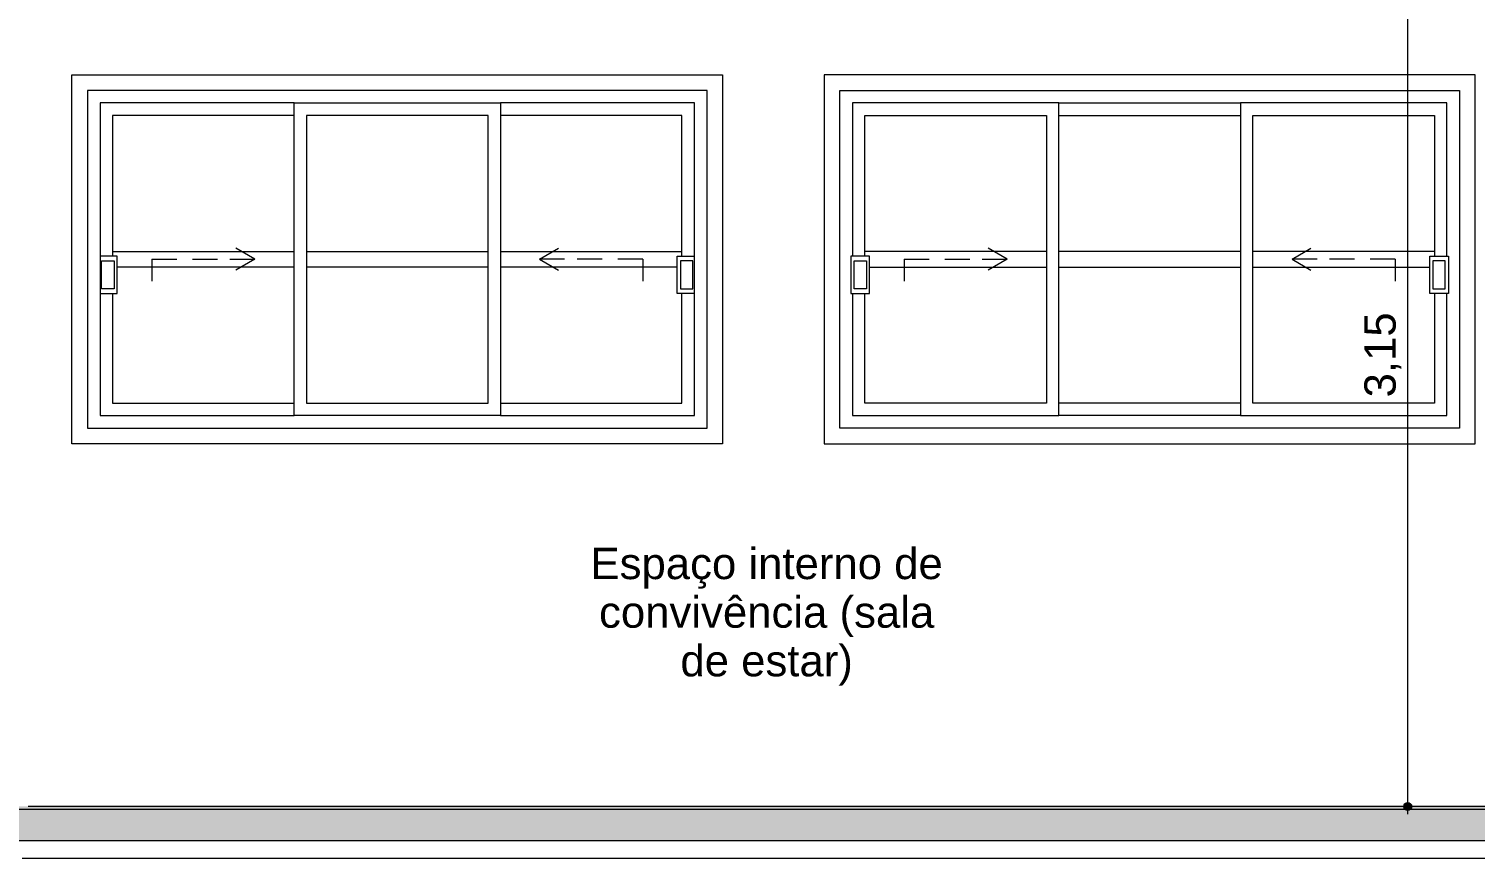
# Model space of a CAD drawing. Header units: metres. Extents: x -77 to 97, y 0 to 6.
# Drawn here: x 30.465 to 35.087, y -0.373 to 2.278 of the extents above; entities that cross this region are included whole.
import ezdxf

# ---------------------------------------------------------------- set-up
doc = ezdxf.new("R2010")
doc.units = ezdxf.units.M
doc.header["$MEASUREMENT"] = 0
for name, color, linetype, lineweight in [('0_Caneta_No__1', 7, 'Continuous', 35), ('LAJES.EST_Caneta_No__4', 7, 'Continuous', 20), ('LAJES.EST_Caneta_No__7', 7, 'Continuous', 13)]:
    doc.layers.add(name, color=color, linetype=linetype, lineweight=lineweight)
doc.layers.add('COTAS CORTE', color=7, linetype='Continuous')
for name, color, linetype, lineweight, true_color in [('COTAS CORTE_Caneta_No__25', 7, 'Continuous', 13, 0x982312), ('Janelas Archicad_Caneta_No__16', 7, 'Continuous', 0, 0xc9c9c9), ('LAJES.EST_Caneta_No__16', 7, 'Continuous', 0, 0xc9c9c9), ('LAJES.EST_Caneta_No__254', 7, 'Continuous', 0, 0xd1c9ad), ('LAJES.EST_Caneta_No__97', 7, 'Continuous', 5, 0x6b6b6b)]:
    doc.layers.add(name, color=color, linetype=linetype, lineweight=lineweight, true_color=true_color)
doc.styles.add('ESTILO_GERADO_1', font='arial.ttf')
doc.dimstyles.new('ESTILO_GERADO__10', dxfattribs={"dimtxt": 0.1, "dimasz": 0.0475, "dimexe": 0.18, "dimexo": 0.624631, "dimgap": 0, "dimtad": 1, "dimzin": 0, "dimdsep": 46, "dimtxsty": 'ESTILO_GERADO_1', "dimblk": 'ARROWHEAD_11', "dimblk1": 'ARROWHEAD_11', "dimblk2": 'ARROWHEAD_11', "dimcen": 0.09, "dimclrd": 256, "dimclre": 256, "dimclrt": 256, "dimadec": 0, "dimazin": 0, "dimtfac": 1, "dimtdec": 4, "dimtmove": 0, "dimatfit": 3, "dimfxl": 0, "dimtolj": 1, "dimtzin": 0, "dimarcsym": 0})

# ---------------------------------------------------------------- blocks, each defined once
blk = doc.blocks.new('*D113', base_point=(77.5431, -0.208))
at = {"layer": 'COTAS CORTE_Caneta_No__25', "linetype": 'Continuous', "lineweight": 13, "true_color": 0x982312}
blk.add_hatch(color=24, dxfattribs=at).paths.add_polyline_path([(34.8595, -0.208), (34.8605, -0.2128), (34.8632, -0.2168), (34.8672, -0.2195), (34.872, -0.2205), (34.8768, -0.2195), (34.8809, -0.2168), (34.8836, -0.2128), (34.8845, -0.208), (34.8836, -0.2032), (34.8809, -0.1992), (34.8768, -0.1964), (34.872, -0.1955), (34.8672, -0.1964), (34.8632, -0.1992), (34.8605, -0.2032)])
at = {"layer": 'COTAS CORTE_Caneta_No__25', "color": 24, "linetype": 'Continuous', "lineweight": 13, "true_color": 0x982312}
for p, q in [((34.8595, -0.208), (34.8252, -0.208)), ((34.872, -0.233), (34.872, -0.2205)), ((35.4967, -0.208), (34.8845, -0.208))]:
    blk.add_line(p, q, dxfattribs=at)
blk.add_circle((34.872, -0.208), 0.0125, dxfattribs=at)
blk = doc.blocks.new('ARROWHEAD_11')
at = {"color": 0, "linetype": 'Continuous', "lineweight": 0}
blk.add_line((0, 0), (-1, 0), dxfattribs=at)
at = {"color": 0, "linetype": 'Continuous', "lineweight": 0, "const_width": 0.25, "flags": 128}
blk.add_lwpolyline([(-0.125, 0, 1), (0.125, 0, 1)], format="xyb", close=True, dxfattribs=at)
blk = doc.blocks.new('*D114', base_point=(77.5431, -0.208))
at = {"layer": 'COTAS CORTE_Caneta_No__25', "linetype": 'Continuous', "lineweight": 13, "true_color": 0x982312}
for points in [[(34.8595, 2.952), (34.8605, 2.9472), (34.8632, 2.9432), (34.8672, 2.9405), (34.872, 2.9395), (34.8768, 2.9405), (34.8809, 2.9432), (34.8836, 2.9472), (34.8845, 2.952), (34.8836, 2.9568), (34.8809, 2.9608), (34.8768, 2.9636), (34.872, 2.9645), (34.8672, 2.9636), (34.8632, 2.9608), (34.8605, 2.9568)], [(34.8595, 2.942), (34.8605, 2.9372), (34.8632, 2.9332), (34.8672, 2.9305), (34.872, 2.9295), (34.8768, 2.9305), (34.8809, 2.9332), (34.8836, 2.9372), (34.8845, 2.942), (34.8836, 2.9468), (34.8809, 2.9508), (34.8768, 2.9536), (34.872, 2.9545), (34.8672, 2.9536), (34.8632, 2.9508), (34.8605, 2.9468)], [(34.8595, -0.208), (34.8605, -0.2128), (34.8632, -0.2168), (34.8672, -0.2195), (34.872, -0.2205), (34.8768, -0.2195), (34.8809, -0.2168), (34.8836, -0.2128), (34.8845, -0.208), (34.8836, -0.2032), (34.8809, -0.1992), (34.8768, -0.1964), (34.872, -0.1955), (34.8672, -0.1964), (34.8632, -0.1992), (34.8605, -0.2032)]]:
    blk.add_hatch(color=24, dxfattribs=at).paths.add_polyline_path(points)
at = {"layer": 'COTAS CORTE_Caneta_No__25', "color": 24, "linetype": 'Continuous', "lineweight": 13, "true_color": 0x982312}
for p, q in [((34.8595, 2.942), (34.8252, 2.942)), ((34.872, -0.1955), (34.872, 2.9295)), ((35.4967, 2.942), (34.8845, 2.942)), ((34.8595, -0.208), (34.8252, -0.208)), ((35.4967, -0.208), (34.8845, -0.208))]:
    blk.add_line(p, q, dxfattribs=at)
for centre in [(34.872, 2.942), (34.872, -0.208)]:
    blk.add_circle(centre, 0.0125, dxfattribs=at)
at = {"layer": 'COTAS CORTE_Caneta_No__25', "color": 24, "lineweight": 13, "true_color": 0x982312, "char_height": 0.1, "attachment_point": 7, "rotation": 90, "style": 'ESTILO_GERADO_1'}
for s, insert in [('\\A1;{\\pql;\\fArial|b0|i0|c0|p0;\\W1.000000;0,01}', (34.852, 2.6626)), ('\\A1;{\\pql;\\fArial|b0|i0|c0|p0;\\W1.000000;3,15}', (34.852, 1.1001))]:
    blk.add_mtext(s, dxfattribs=dict(at, insert=insert))

msp = doc.modelspace()

# ---------------------------------------------------------------- hatches: boundary and pattern name
at = {"layer": 'LAJES.EST_Caneta_No__254', "linetype": 'Continuous', "lineweight": 0, "true_color": 0xd1c9ad}
h = msp.add_hatch(dxfattribs=at)
h.set_pattern_fill('Haie_OD_0003', color=9, style=0, pattern_type=2)
h.set_pattern_definition([(45, (77.54311, 0.292), (-0.159099, 0.159099), [0, -0.15, 0, -0.225]), (110, (78.04311, 0.292), (0.2114308, 0.0769545), [0, -0.11, 0, -0.19])])
h.paths.add_polyline_path([(35.4429, -0.208), (17.2425, -0.208), (17.2425, -0.218), (35.4429, -0.218)])
at = {"layer": 'LAJES.EST_Caneta_No__97', "linetype": 'Continuous', "lineweight": 5, "true_color": 0x6b6b6b}
h = msp.add_hatch(dxfattribs=at)
h.set_pattern_fill('AR_CONC_0003', color=251, style=0, pattern_type=2)
h.set_pattern_definition([(50, (77.5431, -0.208), (-0.546554, 0.0478173), [0.05715, -0.62865]), (355, (77.5431, -0.208), (-0.1057303, 0.5731705), [0.04572, -0.502922]), (100.4514, (77.58866, -0.212), (0.4408237, 0.5253533), [0.04857, -0.5342707]), (46.1842, (77.5431, -0.0556), (-0.813237, 0.126127), [0.085725, -0.942975]), (96.6356, (77.6109, -0.0661), (0.712212, 0.742278), [0.072855, -0.801407]), (351.1842, (77.5431, -0.0556), (0.712212, 0.742278), [0.06858, -0.754379]), (21, (77.6193, -0.0937), (-0.4548432, 0.3067956), [0.05715, -0.62865]), (326, (77.6193, -0.0937), (0.185406, 0.552564), [0.04572, -0.50292]), (71.4514, (77.6572, -0.11926), (0.6402493, 0.2457683), [0.04857, -0.53427]), (37.5, (77.54311, -0.208), (0.0092658, 0.2536651), [0, -0.496824, 0, -0.51054, 0, -0.504825]), (7.5, (77.5431, -0.208), (0.200459, 0.3005417), [0, -0.291084, 0, -0.485394, 0, -0.192405]), (327.5, (77.37319, -0.208), (-0.4067718, 0.0171862), [0, -0.1905, 0, -0.59436, 0, -0.78867]), (317.5, (77.297, -0.208), (0.4443875, 0.0762795), [0, -0.24765, 0, -0.394716, 0, -0.56007])])
h.paths.add_polyline_path([(17.2425, -0.318), (35.4429, -0.318), (35.4429, -0.218), (17.2425, -0.218)])

# ---------------------------------------------------------------- linework, layer by layer
at = {"layer": 'Janelas Archicad_Caneta_No__16', "color": 9, "linetype": 'Continuous', "lineweight": 0, "true_color": 0xc9c9c9}
for p, q in [((30.6023, 0.952), (30.6023, 2.132)), ((30.6023, 2.132), (32.6823, 2.132)), ((32.6823, 2.132), (32.6823, 0.952)), ((33.0071, 2.132), (33.0071, 0.952)), ((35.0871, 2.132), (33.0071, 2.132)), ((35.0871, 0.952), (35.0871, 2.132)), ((30.6523, 2.082), (30.6523, 1.002)), ((32.6323, 2.082), (30.6523, 2.082)), ((32.6323, 1.002), (32.6323, 2.082)), ((33.0571, 1.002), (33.0571, 2.082)), ((33.0571, 2.082), (35.0371, 2.082)), ((35.0371, 2.082), (35.0371, 1.002)), ((30.6923, 2.042), (30.6923, 1.042)), ((31.3123, 2.042), (30.6923, 2.042)), ((31.3123, 2.002), (31.3123, 2.042)), ((31.3123, 2.042), (31.9723, 2.042)), ((31.9723, 2.042), (31.9723, 2.002)), ((32.5923, 2.042), (31.9723, 2.042)), ((32.5923, 1.042), (32.5923, 2.042)), ((33.0971, 2.042), (33.0971, 2.002)), ((33.7571, 2.042), (33.0971, 2.042)), ((33.7571, 2.002), (33.7571, 2.042)), ((33.7571, 2.042), (34.3371, 2.042)), ((34.3371, 2.042), (34.3371, 2.002)), ((34.9971, 2.042), (34.3371, 2.042)), ((34.9971, 2.002), (34.9971, 2.042)), ((30.7323, 2.002), (30.7323, 1.552)), ((31.3123, 2.002), (30.7323, 2.002)), ((31.3123, 1.082), (31.3123, 2.002)), ((31.3523, 2.002), (31.3523, 1.082)), ((31.9323, 2.002), (31.3523, 2.002)), ((31.9323, 1.082), (31.9323, 2.002)), ((31.9723, 2.002), (31.9723, 1.082)), ((32.5523, 2.002), (31.9723, 2.002)), ((32.5523, 1.552), (32.5523, 2.002)), ((33.0971, 2.002), (33.0971, 1.552)), ((33.1371, 1.552), (33.1371, 2.002)), ((33.1371, 2.002), (33.7171, 2.002)), ((33.7171, 2.002), (33.7171, 1.082)), ((33.7571, 1.082), (33.7571, 2.002)), ((33.7571, 2.002), (34.3371, 2.002)), ((34.3371, 2.002), (34.3371, 1.082)), ((34.3771, 1.082), (34.3771, 2.002)), ((34.3771, 2.002), (34.9571, 2.002)), ((34.9571, 2.002), (34.9571, 1.552)), ((34.9971, 1.552), (34.9971, 2.002)), ((31.1873, 1.542), (31.1267, 1.577)), ((32.0973, 1.542), (32.1579, 1.577)), ((33.5921, 1.542), (33.5314, 1.577)), ((34.5021, 1.542), (34.5627, 1.577)), ((30.7473, 1.552), (30.6923, 1.552)), ((30.6973, 1.447), (30.6973, 1.537)), ((30.6973, 1.537), (30.7373, 1.537)), ((30.7323, 1.567), (31.3123, 1.567)), ((30.7373, 1.537), (30.7373, 1.447)), ((30.7473, 1.432), (30.7473, 1.552)), ((30.8573, 1.542), (30.9373, 1.542)), ((30.8573, 1.542), (30.8573, 1.472)), ((30.9873, 1.542), (31.0673, 1.542)), ((31.1073, 1.542), (31.1873, 1.542)), ((31.1873, 1.542), (31.1267, 1.507)), ((31.3523, 1.567), (31.9323, 1.567)), ((31.9723, 1.567), (32.5523, 1.567)), ((32.1773, 1.542), (32.0973, 1.542)), ((32.0973, 1.542), (32.1579, 1.507)), ((32.2973, 1.542), (32.2173, 1.542)), ((32.4273, 1.542), (32.3473, 1.542)), ((32.4273, 1.542), (32.4273, 1.472)), ((32.5373, 1.432), (32.5373, 1.552)), ((32.5373, 1.552), (32.5923, 1.552)), ((32.5873, 1.537), (32.5473, 1.537)), ((32.5473, 1.537), (32.5473, 1.447)), ((32.5873, 1.447), (32.5873, 1.537)), ((33.1521, 1.552), (33.0921, 1.552)), ((33.0921, 1.552), (33.0921, 1.432)), ((33.1021, 1.447), (33.1021, 1.537)), ((33.1021, 1.537), (33.1421, 1.537)), ((33.7171, 1.567), (33.1371, 1.567)), ((33.1421, 1.537), (33.1421, 1.447)), ((33.1521, 1.432), (33.1521, 1.552)), ((33.2621, 1.542), (33.3421, 1.542)), ((33.2621, 1.542), (33.2621, 1.472)), ((33.3921, 1.542), (33.4721, 1.542)), ((33.5121, 1.542), (33.5921, 1.542)), ((33.5921, 1.542), (33.5314, 1.507)), ((34.3371, 1.567), (33.7571, 1.567)), ((34.9571, 1.567), (34.3771, 1.567)), ((34.5821, 1.542), (34.5021, 1.542)), ((34.5021, 1.542), (34.5627, 1.507)), ((34.7021, 1.542), (34.6221, 1.542)), ((34.8321, 1.542), (34.7521, 1.542)), ((34.8321, 1.542), (34.8321, 1.472)), ((34.9421, 1.432), (34.9421, 1.552)), ((34.9421, 1.552), (35.0021, 1.552)), ((34.9921, 1.537), (34.9521, 1.537)), ((34.9521, 1.537), (34.9521, 1.447)), ((34.9921, 1.447), (34.9921, 1.537)), ((35.0021, 1.552), (35.0021, 1.432)), ((31.3123, 1.517), (30.7473, 1.517)), ((31.9323, 1.517), (31.3523, 1.517)), ((32.5373, 1.517), (31.9723, 1.517)), ((33.1521, 1.517), (33.7171, 1.517)), ((33.7571, 1.517), (34.3371, 1.517)), ((34.3771, 1.517), (34.9421, 1.517)), ((30.7373, 1.447), (30.6973, 1.447)), ((32.5473, 1.447), (32.5873, 1.447)), ((33.1421, 1.447), (33.1021, 1.447)), ((34.9521, 1.447), (34.9921, 1.447)), ((30.6923, 1.432), (30.7473, 1.432)), ((30.7323, 1.432), (30.7323, 1.082)), ((32.5923, 1.432), (32.5373, 1.432)), ((32.5523, 1.082), (32.5523, 1.432)), ((33.0921, 1.432), (33.1521, 1.432)), ((33.0971, 1.432), (33.0971, 1.082)), ((33.1371, 1.082), (33.1371, 1.432)), ((35.0021, 1.432), (34.9421, 1.432)), ((34.9571, 1.432), (34.9571, 1.082)), ((34.9971, 1.082), (34.9971, 1.432)), ((30.7323, 1.082), (31.3123, 1.082)), ((31.3123, 1.042), (31.3123, 1.082)), ((31.3523, 1.082), (31.9323, 1.082)), ((31.9723, 1.082), (31.9723, 1.042)), ((31.9723, 1.082), (32.5523, 1.082)), ((33.0971, 1.082), (33.0971, 1.042)), ((33.7171, 1.082), (33.1371, 1.082)), ((33.7571, 1.042), (33.7571, 1.082)), ((34.3371, 1.082), (33.7571, 1.082)), ((34.3371, 1.082), (34.3371, 1.042)), ((34.9571, 1.082), (34.3771, 1.082)), ((34.9971, 1.042), (34.9971, 1.082)), ((30.6923, 1.042), (31.3123, 1.042)), ((31.9723, 1.042), (31.3123, 1.042)), ((31.9723, 1.042), (32.5923, 1.042)), ((33.0971, 1.042), (33.7571, 1.042)), ((34.3371, 1.042), (33.7571, 1.042)), ((34.3371, 1.042), (34.9971, 1.042)), ((30.6523, 1.002), (32.6323, 1.002)), ((35.0371, 1.002), (33.0571, 1.002)), ((32.6823, 0.952), (30.6023, 0.952)), ((33.0071, 0.952), (35.0871, 0.952))]:
    msp.add_line(p, q, dxfattribs=at)
at = {"layer": 'LAJES.EST_Caneta_No__16', "color": 9, "linetype": 'Continuous', "lineweight": 0, "true_color": 0xc9c9c9}
msp.add_line((30.4429, -0.373), (35.2429, -0.373), dxfattribs=at)
at = {"layer": 'LAJES.EST_Caneta_No__4', "color": 7, "linetype": 'Continuous', "lineweight": 20}
msp.add_line((35.4429, -0.318), (17.2425, -0.318), dxfattribs=at)
at = {"layer": 'LAJES.EST_Caneta_No__7', "color": 7, "linetype": 'Continuous', "lineweight": 13}
for p, q in [((35.4429, -0.218), (17.2425, -0.218)), ((35.2229, -0.208), (30.4629, -0.208))]:
    msp.add_line(p, q, dxfattribs=at)

# ---------------------------------------------------------------- texts
at = {"layer": '0_Caneta_No__1', "color": 7, "linetype": 'Continuous', "lineweight": 35, "insert": (32.8229, 0.6191), "char_height": 0.1, "width": 1.165928, "attachment_point": 2, "line_spacing_factor": 0.9324, "style": 'ESTILO_GERADO_1'}
msp.add_mtext('\\A1;{\\pqc;\\fArial|b0|i0|c0|p0;\\W1.000000;Espaço interno de convivência (sala de estar)}', dxfattribs=at)

# ---------------------------------------------------------------- dimensions: what is measured, and where the dimension line sits
at = {"layer": 'COTAS CORTE', "color": 24, "linetype": 'Continuous', "lineweight": 13, "true_color": 0x982312}
for base, p1, p2, picture, middle in [((34.872, 2.942), (39.1394, -0.208), (37.2912, 2.942), '*D114', (34.802, 1.2295)), ((34.8720324154, -0.2079913343), (39.1394200206, -0.2079913343), (39.1394200206, -0.2079913343), '*D113', (34.8020324151, -0.2119933195))]:
    dim = msp.add_linear_dim(base=base, p1=p1, p2=p2, angle=90, dimstyle='ESTILO_GERADO__10', dxfattribs=at)
    dim.commit()
    dim.dimension.update_dxf_attribs({"geometry": picture, "text_midpoint": middle, "dimtype": 160, "text_rotation": 90})

doc.saveas('drawing.dxf')
